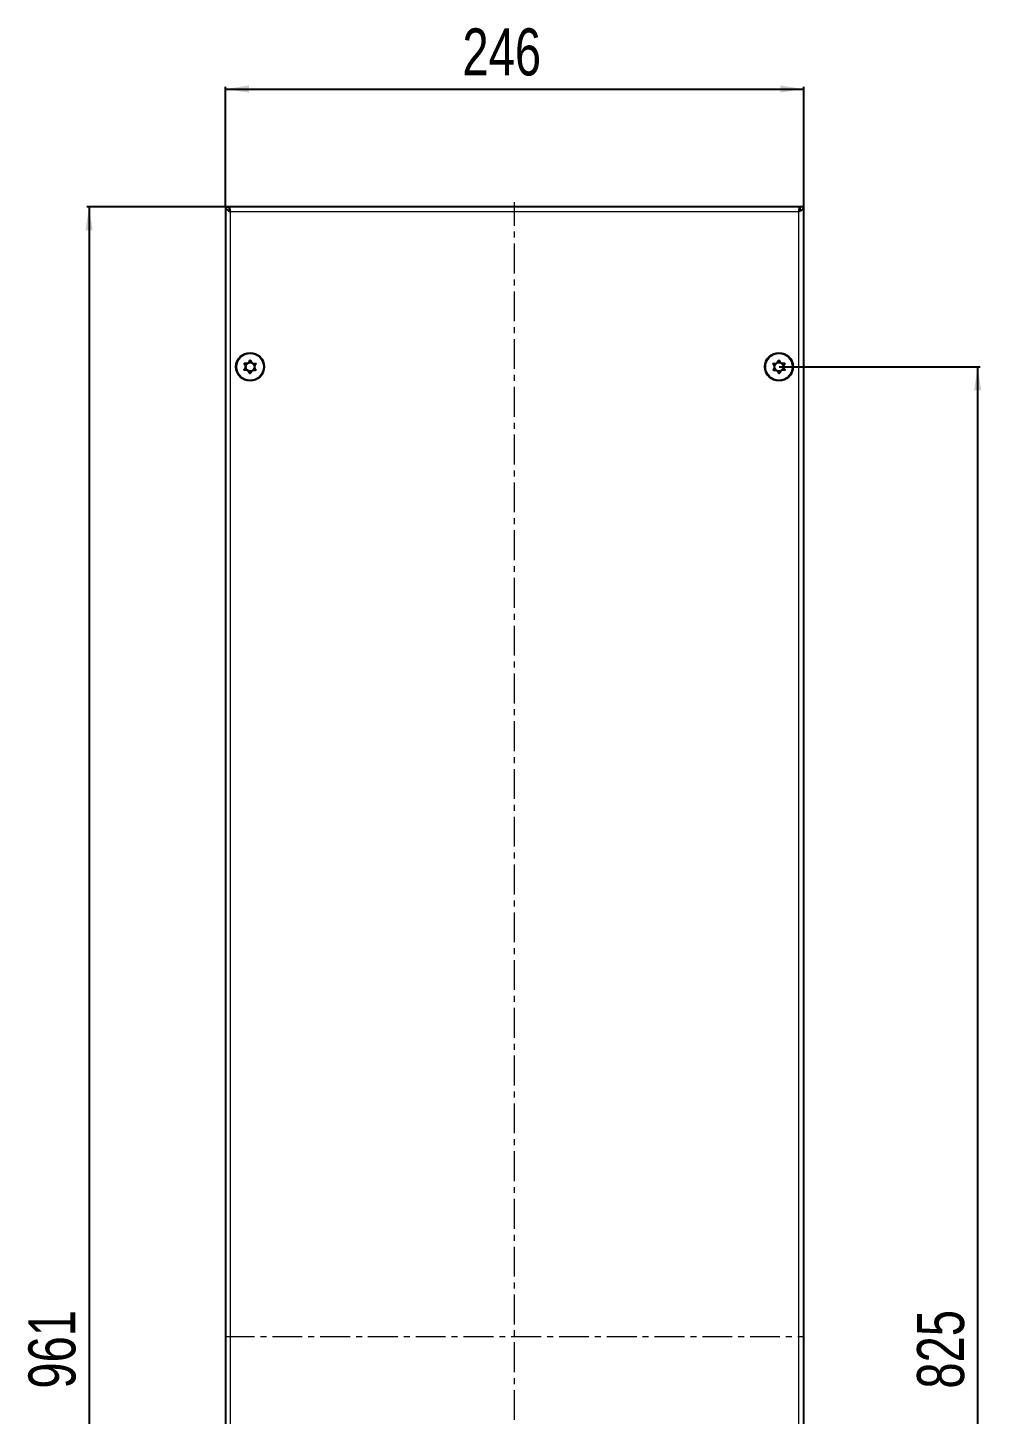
# Model space of a CAD drawing. Header units: millimetres. Extents: x -222 to 828, y -583 to 956.
# Drawn here: x -222 to 184, y 187 to 777 of the extents above; entities that cross this region are included whole.
import ezdxf

# ---------------------------------------------------------------- set-up
doc = ezdxf.new("R2010")
doc.units = ezdxf.units.MM
doc.linetypes.add('CENTERX2', pattern=[20.32, 12.7, -2.54, 2.54, -2.54])
doc.layers.add('FORMAT', color=7, linetype='Continuous')
doc.styles.add('SLDTEXTSTYLE0', font='TXT', dxfattribs={"width": 0.75})
doc.dimstyles.new('SLDDIMSTYLE0', dxfattribs={"dimtxt": 20, "dimasz": 10, "dimexe": 0, "dimexo": 0.0625, "dimgap": 5, "dimtad": 2, "dimdec": 1, "dimrnd": 1e-09, "dimzin": 12, "dimdsep": 46, "dimtxsty": 'SLDTEXTSTYLE0', "dimsah": 1, "dimcen": 0.09, "dimadec": 0, "dimazin": 3, "dimtfac": 1, "dimtofl": 0, "dimtmove": 0, "dimatfit": 3, "dimfxl": 0, "dimfrac": 2, "dimtolj": 1, "dimtzin": 12, "dimarcsym": 0})

# ---------------------------------------------------------------- blocks, each defined once
blk = doc.blocks.new('_D')
at = {"layer": 'FORMAT'}
for p, q in [((-137.65, 700.4), (-137.65, 751.55)), ((-137.65, 750.55), (108.35, 750.55)), ((108.35, 700.4), (108.35, 751.55))]:
    blk.add_line(p, q, dxfattribs=at)
for points in [[(-137.65, 750.55), (-127.65, 749.02), (-127.65, 752.09)], [(108.35, 750.55), (98.35, 752.09), (98.35, 749.02)]]:
    blk.add_solid(points, dxfattribs=at)
at = {"layer": 'FORMAT', "insert": (-36.81, 776.34), "char_height": 20, "attachment_point": 1, "style": 'SLDTEXTSTYLE0'}
blk.add_mtext('246', dxfattribs=at)
blk = doc.blocks.new('_D_1')
at = {"layer": 'FORMAT'}
for p, q in [((-135.96, 700.39), (-196.65, 700.39)), ((-195.65, 700.39), (-195.65, -260.61)), ((-135.96, -260.61), (-196.65, -260.61))]:
    blk.add_line(p, q, dxfattribs=at)
for points in [[(-195.65, 700.39), (-197.19, 690.39), (-194.11, 690.39)], [(-195.65, -260.61), (-194.11, -250.61), (-197.19, -250.61)]]:
    blk.add_solid(points, dxfattribs=at)
at = {"layer": 'FORMAT', "insert": (-221.43, 197.72), "char_height": 20, "attachment_point": 1, "rotation": 90, "style": 'SLDTEXTSTYLE0'}
blk.add_mtext('961', dxfattribs=at)
blk = doc.blocks.new('_D_2')
at = {"layer": 'FORMAT'}
for p, q in [((97.86, 632.39), (183.36, 632.39)), ((182.36, 632.39), (182.36, -192.61)), ((97.86, -192.61), (183.36, -192.61))]:
    blk.add_line(p, q, dxfattribs=at)
for points in [[(182.36, 632.39), (180.82, 622.39), (183.9, 622.39)], [(182.36, -192.61), (183.9, -182.61), (180.82, -182.61)]]:
    blk.add_solid(points, dxfattribs=at)
at = {"layer": 'FORMAT', "insert": (156.58, 197.72), "char_height": 20, "attachment_point": 1, "rotation": 90, "style": 'SLDTEXTSTYLE0'}
blk.add_mtext('825', dxfattribs=at)

msp = doc.modelspace()

# ---------------------------------------------------------------- linework, layer by layer
at = {"color": 7, "linetype": 'Continuous', "lineweight": 25}
for p, q in [((-137.65, 700.39), (-136.15, 700.39)), ((-137.65, 700.39), (-137.65, -260.61)), ((106.65, 700.39), (-135.95, 700.39)), ((-135.95, 699.27), (-135.95, 700.39)), ((106.65, 700.39), (106.65, 699.28)), ((108.35, 700.39), (106.85, 700.39)), ((108.35, -260.61), (108.35, 700.39))]:
    msp.add_line(p, q, dxfattribs=at)
at = {"color": 8, "linetype": 'Continuous', "lineweight": 18}
for p, q in [((106.25, 698.29), (-135.55, 698.29)), ((-135.55, 698.29), (-135.55, -258.51)), ((106.25, -258.51), (106.25, 698.29))]:
    msp.add_line(p, q, dxfattribs=at)
at = {"color": 7, "linetype": 'Continuous', "lineweight": 25}
for centre, radius in [((-127.15, 632.39), 6), ((-127.15, 632.39), 5.79), ((97.85, 632.39), 6), ((97.85, 632.39), 5.79), ((-127.15, 632.39), 1.85), ((97.85, 632.39), 1.85)]:
    msp.add_circle(centre, radius, dxfattribs=at)
for points, knots in [([(-137.65, 700.39), (-137.61, 700.21), (-137.55, 699.85), (-137.04, 699.32), (-136.35, 698.8), (-135.81, 698.45), (-135.55, 698.29)], [0, 0, 0, 0, 0.254757, 0.509649, 0.764542, 1, 1, 1, 1]), ([(-136.15, 700.39), (-136.14, 700.21), (-136.12, 699.84), (-135.93, 699.14), (-135.7, 698.62), (-135.55, 698.29)], [0, 0, 0, 0, 0.259878, 0.519739, 1, 1, 1, 1]), ([(106.25, 698.29), (106.33, 698.47), (106.5, 698.83), (106.77, 699.53), (106.82, 700.05), (106.85, 700.39)], [0, 0, 0, 0, 0.259878, 0.519739, 1, 1, 1, 1]), ([(106.25, 698.29), (106.53, 698.47), (107.09, 698.82), (107.8, 699.36), (108.27, 699.88), (108.33, 700.22), (108.35, 700.39)], [0, 0, 0, 0, 0.2547527, 0.5096447, 0.7645377, 1, 1, 1, 1]), ([(-124.69, 633.74), (-124.7, 633.75), (-124.72, 633.77), (-124.77, 633.79), (-124.92, 633.81), (-125.3, 633.81), (-125.84, 633.79), (-126.4, 634.1), (-126.68, 634.53), (-126.85, 634.89), (-126.96, 635.1), (-127.03, 635.16), (-127.07, 635.19), (-127.1, 635.19), (-127.13, 635.18), (-127.19, 635.14), (-127.34, 634.92), (-127.55, 634.49), (-128, 633.94), (-128.71, 633.85), (-129.18, 633.91), (-129.45, 633.89), (-129.51, 633.87), (-129.54, 633.85), (-129.55, 633.82), (-129.56, 633.78), (-129.55, 633.74), (-129.52, 633.66), (-129.41, 633.46), (-129.21, 633.14), (-128.99, 632.67), (-129.03, 632.04), (-129.33, 631.59), (-129.55, 631.26), (-129.61, 631.12), (-129.61, 631.07), (-129.6, 631.03), (-129.57, 631.01), (-129.52, 630.98), (-129.38, 630.96), (-128.99, 630.97), (-128.45, 630.98), (-127.9, 630.68), (-127.62, 630.24), (-127.45, 629.89), (-127.33, 629.68), (-127.26, 629.61), (-127.23, 629.59), (-127.19, 629.59), (-127.16, 629.6), (-127.11, 629.64), (-126.95, 629.86), (-126.74, 630.28), (-126.29, 630.83), (-125.59, 630.92), (-125.11, 630.87), (-124.84, 630.88), (-124.78, 630.91), (-124.76, 630.93), (-124.74, 630.96), (-124.74, 630.99), (-124.75, 631.04), (-124.77, 631.11), (-124.88, 631.31), (-125.08, 631.64), (-125.3, 632.11), (-125.26, 632.74), (-124.96, 633.19), (-124.74, 633.52), (-124.69, 633.65), (-124.68, 633.71), (-124.69, 633.73), (-124.69, 633.74)], [0, 0, 0, 0, 0.002009, 0.00442, 0.009365, 0.025528, 0.067705, 0.095786, 0.124646, 0.150342, 0.160519, 0.163394, 0.165697, 0.167245, 0.168874, 0.17077, 0.178606, 0.211994, 0.249994, 0.287995, 0.321383, 0.329219, 0.331115, 0.332744, 0.334292, 0.336217, 0.338535, 0.341318, 0.349662, 0.375358, 0.404217, 0.432298, 0.474475, 0.490639, 0.496669, 0.49844, 0.5, 0.502009, 0.50442, 0.509365, 0.525528, 0.567705, 0.595786, 0.624646, 0.650342, 0.660519, 0.663394, 0.665697, 0.667245, 0.668874, 0.67077, 0.678606, 0.711994, 0.749994, 0.787995, 0.821383, 0.829219, 0.831115, 0.832744, 0.834292, 0.836217, 0.838535, 0.841318, 0.849662, 0.875358, 0.904217, 0.932298, 0.974475, 0.990639, 0.996669, 0.99844, 1, 1, 1, 1]), ([(95.4, 633.74), (95.4, 633.73), (95.39, 633.7), (95.4, 633.64), (95.45, 633.51), (95.67, 633.19), (95.97, 632.74), (96.01, 632.11), (95.79, 631.64), (95.58, 631.3), (95.47, 631.09), (95.44, 631), (95.45, 630.96), (95.46, 630.93), (95.49, 630.91), (95.55, 630.88), (95.82, 630.87), (96.29, 630.92), (97, 630.83), (97.45, 630.28), (97.66, 629.86), (97.81, 629.64), (97.87, 629.6), (97.9, 629.59), (97.93, 629.59), (97.96, 629.61), (98, 629.64), (98.05, 629.7), (98.16, 629.9), (98.32, 630.24), (98.6, 630.68), (99.16, 630.98), (99.7, 630.97), (100.09, 630.96), (100.24, 630.98), (100.29, 631.01), (100.31, 631.04), (100.32, 631.08), (100.31, 631.13), (100.25, 631.27), (100.04, 631.59), (99.74, 632.04), (99.7, 632.67), (99.92, 633.14), (100.12, 633.47), (100.24, 633.68), (100.26, 633.77), (100.26, 633.82), (100.24, 633.85), (100.22, 633.87), (100.16, 633.89), (99.89, 633.91), (99.41, 633.85), (98.71, 633.94), (98.26, 634.49), (98.05, 634.92), (97.89, 635.14), (97.84, 635.18), (97.81, 635.19), (97.77, 635.19), (97.74, 635.17), (97.71, 635.14), (97.66, 635.07), (97.55, 634.88), (97.38, 634.53), (97.1, 634.1), (96.55, 633.79), (96.01, 633.81), (95.62, 633.81), (95.47, 633.79), (95.42, 633.76), (95.41, 633.75), (95.4, 633.74)], [0, 0, 0, 0, 0.002009, 0.00442, 0.009365, 0.025528, 0.067705, 0.095786, 0.124646, 0.150342, 0.160519, 0.163394, 0.165697, 0.167245, 0.168874, 0.17077, 0.178606, 0.211994, 0.249994, 0.287995, 0.321383, 0.329219, 0.331115, 0.332744, 0.334292, 0.336217, 0.338535, 0.341318, 0.349662, 0.375358, 0.404217, 0.432298, 0.474475, 0.490639, 0.496669, 0.49844, 0.5, 0.502009, 0.50442, 0.509365, 0.525528, 0.567705, 0.595786, 0.624646, 0.650342, 0.660519, 0.663394, 0.665697, 0.667245, 0.668874, 0.67077, 0.678606, 0.711994, 0.749994, 0.787995, 0.821383, 0.829219, 0.831115, 0.832744, 0.834292, 0.836217, 0.838535, 0.841318, 0.849662, 0.875358, 0.904217, 0.932298, 0.974475, 0.990639, 0.996669, 0.99844, 1, 1, 1, 1])]:
    msp.add_open_spline(points, degree=3, knots=knots, dxfattribs=at)
for points in [[(-135.55, 698.29), (-135.58, 698.56), (-135.65, 699.11), (-135.75, 699.81), (-135.85, 700.29), (-135.91, 700.36), (-135.95, 700.39)], [(106.65, 700.39), (106.62, 700.36), (106.55, 700.29), (106.45, 699.81), (106.35, 699.11), (106.29, 698.56), (106.25, 698.29)]]:
    msp.add_open_spline(points, degree=3, dxfattribs=at)
at = {"layer": 'FORMAT', "linetype": 'CENTERX2', "lineweight": 18}
for p, q in [((-14.65, -262.61), (-14.65, 702.39)), ((-137.95, 219.89), (108.65, 219.89))]:
    msp.add_line(p, q, dxfattribs=at)

# ---------------------------------------------------------------- dimensions: what is measured, and where the dimension line sits
at = {"layer": 'FORMAT'}
dim = msp.add_linear_dim(base=(108.35, 750.55), p1=(-137.65, 700.39), p2=(108.35, 700.39), dimstyle='SLDDIMSTYLE0', dxfattribs=at)
dim.commit()
dim.dimension.update_dxf_attribs({"geometry": '_D', "text_midpoint": (-14.65, 750.55), "dimtype": 160})
for base, p1, p2, picture, middle in [((-195.65, -260.61), (-135.95, 700.39), (-135.95, -260.61), '_D_1', (-195.65, 219.89)), ((182.36, -192.61), (97.85, 632.39), (97.85, -192.61), '_D_2', (182.36, 219.89))]:
    dim = msp.add_linear_dim(base=base, p1=p1, p2=p2, angle=90, dimstyle='SLDDIMSTYLE0', dxfattribs=at)
    dim.commit()
    dim.dimension.update_dxf_attribs({"geometry": picture, "text_midpoint": middle, "dimtype": 160})

doc.saveas('drawing.dxf')
